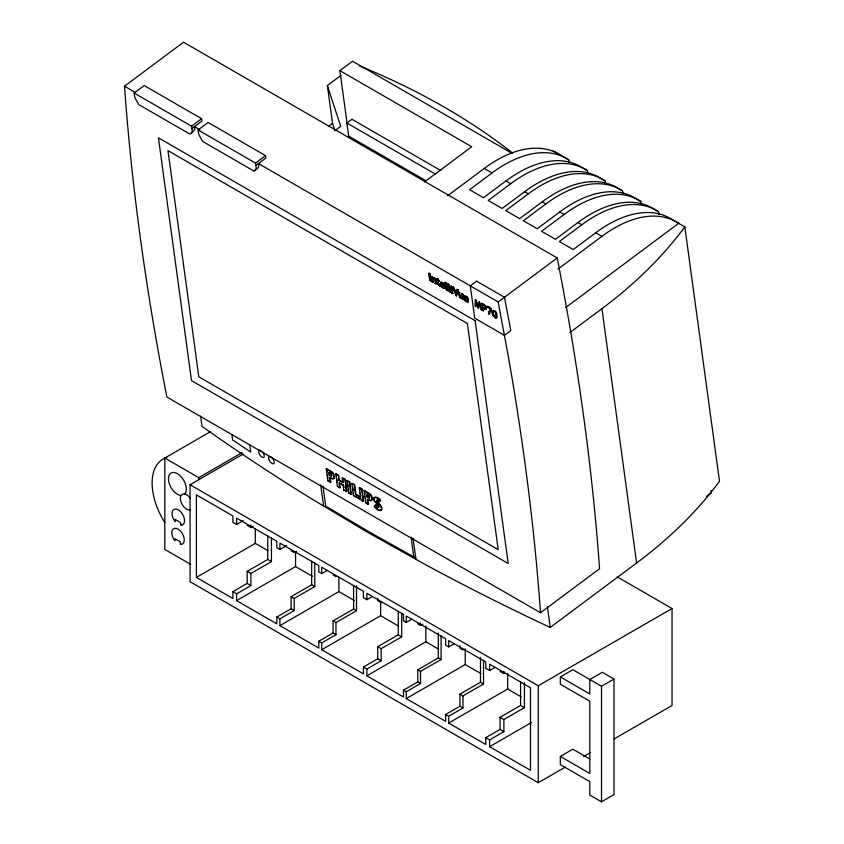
<?xml version="1.0" encoding="UTF-8"?>
<svg xmlns="http://www.w3.org/2000/svg" width="844" height="844" viewBox="0 0 844 844"><rect width="100%" height="100%" fill="white"/><g stroke="black" fill="none" stroke-linecap="round" stroke-linejoin="round"><path stroke-width="1.27" d="M496.968 316.859L496.747 314.316M492.738 314.612C489.837 308.756 496.683 309.315 496.726 314.337M492.274 311.774L492.295 311.151M478.189 306.161L479.023 301.603L481.892 310.117L480.953 309.611L479.497 304.325L478.358 308.208L476.143 302.395L475.953 306.72L475.035 306.193L475.362 299.493L478.21 306.14L475.794 299.747M331.587 475.805L330.964 473.832L328.938 472.323L329.36 475.436L331.323 476.132L331.776 474.254M369.493 497.686L368.86 495.713L366.834 494.204L367.267 497.316L369.229 498.013L369.672 496.145M441.306 283.331L442.773 283.911L443.691 285.557L441.074 283.584L442.583 283.215L443.912 284.734M441.011 284.017L441.444 283.299M464.896 296.951L466.373 297.531L467.281 299.177L464.664 297.204L466.173 296.835L467.502 298.354M464.601 297.637L465.033 296.919M496.989 316.838L496.705 317.84M381.404 509.744C382.944 506.484 371.771 497.063 378.893 501.811L380.56 500.629C378.935 495.839 370.769 496.093 374.641 501.779C378.186 503.71 380.359 510.894 375.591 505.123L375.96 504.839C376.245 506.02 379.652 508.837 379.083 506.126M452.447 287.044L456.33 295.833L458.123 289.84L456.783 289.555L455.855 293.765L453.45 287.625L452.447 287.044L453.819 287.35L456.224 293.49M456.456 292.435L457.153 289.281M456.33 295.833L458.123 289.84M490.512 311.088L489.446 314.517L488.381 313.905L489.172 311.415M333.96 478.305L333.338 474.233A4.505 2.194 53.3 0 0 331.608 472.07L326.217 468.726L331.987 471.796A4.505 2.194 53.3 0 1 333.707 473.948L334.551 477.271L333.464 478.78A6.235 3.038 53.3 0 1 331.122 478.411L329.688 477.62L331.492 478.137A6.235 3.038 53.3 0 0 333.844 478.506M495.766 317.101C497.897 312.396 490.849 307.163 493.919 315.677M490.491 311.109C493.993 308.904 486.06 304.241 486.914 307.047L490.248 308.946L489.151 311.436M440.737 282.455L440.874 285.029M464.327 296.075C461.953 299.894 471.627 303.618 466.204 300.242A1.91 0.928 53.3 0 1 465.455 299.272L465.044 298.006L465.086 299.546A1.91 0.928 53.3 0 0 465.835 300.517L467.977 300.939M490.976 310.033L491.419 309.094M381.119 510.187L381.773 509.459C383.577 505.524 374.725 501.779 377.405 499.764M432.371 277.803L434.913 279.047L436.327 283.7C436.601 281.843 435.314 275.977 432.371 277.803L431.421 276.642L432.74 277.528M184.688 493.993L185.121 493.592A12.639 7.29 60 0 0 179.698 475.341A12.639 7.29 60 0 0 168.452 478.812A12.639 7.29 60 0 0 179.698 495.27L181.112 495.407M462.301 298.533L463.63 299.462L462.67 298.259L461.795 298.755L460.265 297.985A1.878 0.918 53.3 0 1 459.484 296.951L458.63 292.351L459.864 292.573C458.45 296.17 464.58 301.487 462.069 293.849L461.7 294.123C464.2 301.762 458.081 296.444 459.495 292.847L458.63 292.351M462.67 298.259L460.634 297.71A1.878 0.918 53.3 0 1 459.853 296.677L459.009 292.077M441.001 282.223C438.542 284.185 442.193 289.334 444.83 288.173L442.615 286.622A1.91 0.928 53.3 0 1 441.866 285.652L441.539 284.818M381.488 509.903C378.713 512.129 375.759 508.204 374.24 506.189L375.96 504.839M435.061 280.229C434.354 276.737 431.094 277.518 433.352 281.98L432.983 282.255C430.493 274.363 436.401 280.008 435.093 283.478L435.947 283.974M124.501 86.225L183.538 42.2L557.198 257.937A2900.965 1415.567 53.3 0 1 599.556 568.74L540.519 612.765L166.859 397.028A2900.965 1415.567 53.3 0 1 124.501 86.225L134.977 92.281M134.154 93.04L144.176 85.56L201.589 118.709L201.916 121.093L191.894 128.573A8.757 4.273 53.3 0 1 192.221 131.231L191.504 133.141L189.837 134.048L138.701 104.529L135.188 98.263A11.594 5.655 53.3 0 1 134.47 95.425L134.154 93.04L191.567 126.189L191.894 128.573M191.567 126.189L201.589 118.709M190.702 133.405L192.432 132.107M198.414 132.339L198.087 129.955L208.109 122.475L265.522 155.623L265.849 158.007L255.827 165.487A8.757 4.273 53.3 0 1 256.154 168.146L255.447 170.055L253.77 170.963L202.634 141.444L199.121 135.177A11.594 5.655 53.3 0 1 198.414 132.339M347.106 123.509L339.9 70.643L352.528 61.232L511.96 153.281M334.952 130.736L332.525 123.308L327.377 85.55L341.05 75.359M255.827 165.487L255.5 163.103L265.522 155.623M253.77 170.963L257.705 168.441L258.76 166.215A8.757 4.273 53.3 0 0 258.422 163.546L498.171 301.962L508.141 355.398A2900.965 1415.567 53.3 0 1 540.519 612.765M328.327 126.452L332.525 123.308M335.458 130.261L340.702 126.357L327.377 85.55M426.157 180.869L348.699 136.148L346.916 123.034L351.959 119.278L440.8 170.572M424.384 182.051L471.722 146.75L339.9 70.643M447.605 195.776L484.277 168.42A123.551 71.329 -60 0 1 561.007 155.423M569.151 162.523L568.803 159.917A123.551 71.329 -60 0 0 492.073 172.925L469.57 189.7L483.454 197.718L505.957 180.932A123.551 71.329 -60 0 1 582.676 167.935L587.466 170.699L587.825 173.305M587.466 170.699A123.551 71.329 -60 0 0 510.747 183.697L488.243 200.482L502.127 208.489L524.62 191.715A123.551 71.329 -60 0 1 601.35 178.717L605.032 180.838L605.38 183.433M605.032 180.838A123.551 71.329 -60 0 0 528.302 193.835L505.799 210.62L519.682 218.628L542.186 201.853A123.551 71.329 -60 0 1 618.905 188.856L622.587 190.976L622.935 193.571M428.826 273.414L430.092 273.656L430.683 280.925L429.775 280.408L428.826 273.414L429.723 273.931L430.683 280.925M429.775 280.408L429.195 273.129M432.983 282.255L432.117 281.759L431.801 276.368M438.11 280.672L438.574 283.795L440.135 285.124L439.998 286.264L437.456 284.048L436.316 280.134L436.633 278.668L437.814 278.541L439.429 281.442L437.73 280.947L439.429 281.442M436.316 280.134L436.591 279.142M436.633 278.668L437.814 278.541M436.875 280.451L436.686 279.849M439.059 281.717L438.004 279.955M435.093 283.478L436.327 283.7M622.587 190.976A123.551 71.329 -60 0 0 545.857 203.974L523.364 220.748L537.248 228.766L559.741 211.992A123.551 71.329 -60 0 1 636.471 198.984L640.807 201.494L641.166 204.1M440.135 285.124L439.112 285.177L438.785 284.249M444.957 282.529L446.181 282.74L447.985 290.515L446.571 289.988A1.593 0.781 53.3 0 1 445.938 289.028L444.957 282.529L445.811 283.025L447.615 290.8M447.679 284.101L448.902 284.312L450.707 292.087L449.293 291.57A1.593 0.781 53.3 0 1 448.66 290.6L447.679 284.101L448.533 284.597L450.337 292.372M444.387 287.319L442.245 286.897A1.91 0.928 53.3 0 1 441.496 285.926L441.085 284.66L444.936 286.39A3.281 1.604 53.3 0 0 444.661 284.913L444.44 284.439A2.669 1.298 53.3 0 0 443.385 283.109L441.634 282.118L440.621 282.497M450.369 287.582L452.268 288.184L452.584 293.575L451.73 293.09L450.369 287.582L451.888 288.458L452.584 293.575M450.474 288.353L450.738 287.308M451.139 288.732L450.844 288.068M451.73 293.09L451.508 288.458M640.807 201.494A123.551 71.329 -60 0 0 564.087 214.492L541.584 231.277L555.468 239.285L577.971 222.51A123.551 71.329 -60 0 1 654.691 209.512L658.573 211.749L658.921 214.344M455.876 295.569L456.699 295.548M463.25 299.736L462.934 294.345L462.069 293.849M464.675 298.28L468.526 300.01A3.281 1.604 53.3 0 0 468.251 298.533L468.03 298.059A2.669 1.298 53.3 0 0 466.975 296.729C461.668 292.847 464.211 303.872 468.42 301.804M658.573 211.749A123.551 71.329 -60 0 0 581.843 224.747L559.34 241.532L573.224 249.539L595.727 232.765A123.551 71.329 -60 0 1 672.446 219.767L684.832 226.909L719.499 481.28A470.688 308.134 -7.8 0 1 636.608 563.032L550.235 627.451A2725.624 1784.311 -7.8 0 1 427.307 565.649L368.343 532.743L311.098 498.551A2725.624 1784.311 -7.8 0 1 202.043 426.42L200.64 416.176M479.455 301.857L481.871 310.138M478.358 308.208L476.143 302.395M498.171 301.962L557.198 257.937M557.905 269.162L601.92 236.341A123.551 71.329 -60 0 1 678.639 223.333L565.691 307.575M329.36 475.436L329.308 472.039M339.51 482.673L339.794 487.8L337.315 486.366L336.028 473.906L338.507 475.33L339.151 480.036L343.223 482.388M327.873 480.911L330.711 482.061L327.873 480.911L326.217 468.726M339.794 487.8L339.14 482.958L343.213 485.311L343.877 490.153L346.726 491.303L345.059 479.118L342.21 477.968L342.854 482.662L338.782 480.31L338.507 475.33M346.356 491.588L345.059 479.118M346.958 480.7L349.806 481.861L351.093 494.32L348.614 492.885L346.958 480.7L349.437 482.135L351.093 494.32M343.213 485.311L340.533 483.264M351.79 483.496L354.628 484.635L355.925 494.204L359.322 496.156L359.681 498.783L353.457 495.681L351.79 483.496L354.248 484.92L355.556 494.478L358.943 496.43L359.301 499.057M343.877 490.153L346.726 491.303M348.614 492.885L348.488 488.961M359.27 487.811L362.129 488.971L363.416 501.431L360.937 500.007L359.27 487.811L361.749 489.246L363.416 501.431M569.816 332.62L601.941 308.661A470.688 308.134 -7.8 0 0 684.832 226.909M353.457 495.681L353.488 492.97M368.237 504.216L365.768 502.792L364.112 490.607L369.883 493.677A4.505 2.194 53.3 0 1 371.603 495.829L372.436 498.192L371.74 500.386A6.235 3.038 53.3 0 1 369.398 500.017L367.594 499.5L368.237 504.216L367.963 499.226M367.267 497.316L367.203 493.919M365.768 502.792L368.606 503.942M378.893 501.811L378.144 500.355M380.56 500.629L375.39 497.2L374.124 497.749L374.251 499.838M374.24 506.189L378.386 509.734M706.407 496.515L711.323 492.854L711.017 490.628M190.828 564.446L164.802 549.423L164.802 458.049L210.43 431.706M164.802 458.049L198.751 477.651L242.091 452.627M565.469 767.017L538.261 782.726L190.069 581.695L190.069 484.73L243.104 454.104M271.441 537.976L271.441 561.587L250.89 573.456L250.89 585.557L247.186 583.426L232.902 591.676L232.902 598.491L196.388 577.412L196.388 494.879L232.902 515.969L232.902 522.352L236.594 524.493L243.199 520.685M247.186 525.401L250.89 527.542L253.179 526.223M196.388 577.412L255.342 543.367L267.896 550.615M236.594 524.493L236.594 518.1L276.811 541.321L276.811 547.714L279.913 549.497L286.506 545.688M247.186 583.426L247.186 571.314L267.738 559.456L271.441 561.587M296.487 551.227L294.208 552.546L291.106 550.752M232.902 591.676L236.594 593.807L250.89 585.557M236.594 593.807L236.594 600.622L295.558 566.588L312.322 576.262M279.913 549.497L279.913 543.103L318.779 565.543L318.779 571.937L321.68 573.614L327.177 570.438M236.594 600.622L276.811 623.843L276.811 617.027L291.106 608.777L291.106 596.666L311.658 584.808L314.749 586.591L314.749 562.98M291.106 596.666L294.208 598.459L314.749 586.591M276.811 617.027L279.913 618.821L294.208 610.571L294.208 598.459M279.913 618.821L279.913 625.636L338.877 591.591L354.417 600.569M321.68 573.614L321.68 567.221L363.437 591.338L363.437 597.721L366.866 599.704L372.362 596.529M279.913 625.636L318.779 648.076L318.779 641.261L333.074 633L333.074 620.899L353.615 609.03L356.516 610.708L356.516 585.789M333.074 620.899L335.975 622.566L356.516 610.708M318.779 641.261L321.68 642.928L335.975 634.677L335.975 622.566M321.68 642.928L321.68 649.743L380.633 615.709L398.695 626.132M366.866 599.704L366.866 593.311L403.485 614.453L403.485 620.836L406.249 622.439L411.745 619.264M321.68 649.743L363.437 673.86L363.437 667.045L377.732 658.795L377.732 646.683L398.284 634.825L401.712 636.798L401.712 613.187M417.78 623.885L420.544 625.488L422.823 624.17M377.732 646.683L381.161 648.667L401.712 636.798M363.437 667.045L366.866 669.018L381.161 660.768L381.161 648.667M366.866 669.018L366.866 675.833L425.83 641.799L438.036 648.846M406.249 622.439L406.249 616.046L445.632 638.781L445.632 645.175L448.681 646.937L454.177 643.761M366.866 675.833L403.485 696.975L403.485 690.16L417.78 681.91L417.78 669.798L438.321 657.94L441.096 659.533L441.096 635.922M417.78 669.798L420.544 671.402L441.096 659.533M403.485 690.16L406.249 691.764L420.544 683.503L420.544 671.402M406.249 691.764L406.249 698.579L465.213 664.534L480.964 673.628M448.681 646.937L448.681 640.543L485.754 661.949L485.754 668.332L489.594 670.558L495.09 667.382M406.249 698.579L445.632 721.314L445.632 714.499L459.927 706.249L459.927 694.137L480.479 682.279L483.528 684.03L483.528 660.419M459.927 694.137L462.976 695.899L483.528 684.03M445.632 714.499L448.681 716.261L462.976 708L462.976 695.899M448.681 716.261L448.681 723.076L507.645 689.031L521.128 696.817M190.069 484.73L538.261 685.761L672.046 608.524L672.046 705.489L614.221 738.869M560.332 756.424L589.808 773.442L589.808 701.237L560.332 684.22L560.332 676.93L572.833 669.703L601.508 686.267L614.021 679.04L614.021 794.584L601.508 801.8L589.808 795.048L589.808 781.628L560.332 764.611L560.332 756.424L572.833 749.208L589.84 759.02M448.681 723.076L485.754 744.471L485.754 737.656L500.049 729.406L500.049 717.294L520.59 705.436L524.43 707.652L524.43 682.733M500.049 717.294L503.889 719.521L524.43 707.652M485.754 737.656L489.594 739.871L503.889 731.621L503.889 719.521M489.594 739.871L489.594 746.687L531.541 722.475M583.615 756.54L590.41 752.616M192.928 131.98L194.816 129.301A8.757 4.273 53.3 0 0 194.489 126.632L199.922 129.776M495.787 317.091L495.555 317.186A1.635 0.802 53.3 0 1 494.658 316.774L493.94 315.667M464.221 296.117L466.605 297.014A2.669 1.298 53.3 0 1 467.66 298.343L467.882 298.808A3.281 1.604 53.3 0 1 468.156 300.295M496.462 318.093L495.143 317.903M381.045 510.209L379.156 510.124M444.83 288.173L444.271 288.194M331.703 475.858L329.73 475.161M369.598 497.738L367.636 497.042M484.794 308.197L485.258 306.963A1.456 0.717 53.3 0 0 484.72 306.003L482.705 304.6L483.084 307.353L484.498 308.134M440.927 282.392L443.016 283.394A2.669 1.298 53.3 0 1 444.06 284.723L444.292 285.188A3.281 1.604 53.3 0 1 444.566 286.665M485.089 309.252L485.543 309.315A2.595 1.266 53.3 0 0 486.292 308.767M484.551 309.062L485.11 309.242M440.368 285.989L437.983 284.111L437.245 280.176M443.754 288.026L441.159 285.61M484.572 309.041C481.534 306.098 485.216 312.85 482.631 310.581L481.639 303.123L483.675 304.273M415.744 557.979L368.142 531.319L325.7 506.115L322.988 486.292M367.594 499.5L369.028 500.292A6.235 3.038 53.3 0 0 371.371 500.661L372.067 498.477L371.233 496.114A4.505 2.194 53.3 0 0 369.514 493.951L364.112 490.607M553.21 150.918L568.803 159.917M484.277 168.42L492.073 172.925M505.957 180.932L510.747 183.697M524.62 191.715L528.302 193.835M542.186 201.853L545.857 203.974M559.741 211.992L564.087 214.492M577.971 222.51L581.843 224.747M595.727 232.765L601.92 236.341M346.916 123.034L435.757 174.328M198.087 129.955L255.5 163.103M456.783 289.555L457.754 290.114M436.221 279.417L436.781 279.733M461.7 294.123L462.554 294.619M441.38 283.732L443.163 284.766M464.981 297.362L466.764 298.386M441.454 284.386L444.936 286.39M465.044 298.006L468.526 300.01M430.145 280.134L431.052 280.651M432.497 281.485L433.352 281.98M452.099 292.805L452.964 293.301M617.249 576.885L672.046 608.524M335.659 474.18L338.138 475.615M342.21 477.968L344.69 479.392M338.518 486.566L340.174 487.526M348.983 492.611L351.463 494.046M354.796 495.966L359.681 498.783M362.129 500.207L363.785 501.157M614.021 679.04L602.31 672.288L589.808 679.504L589.808 693.947L560.332 676.93M333.074 574.986L335.975 576.652M381.161 602.743L377.732 600.77L377.732 598.259M462.976 649.986L459.927 648.224L459.927 645.713M500.049 671.381L503.889 673.607L503.889 671.096M247.186 571.314L250.89 573.456M291.106 608.777L294.208 610.571M333.074 633L335.975 634.677M377.732 658.795L381.161 660.768M417.78 681.91L420.544 683.503M459.927 706.249L462.976 708M500.049 729.406L503.889 731.621M489.594 746.687L530.496 770.308L530.496 687.786L489.594 664.165L489.594 670.558M447.985 290.515L446.94 289.714A1.593 0.781 53.3 0 1 446.476 289.091M450.707 292.087L449.662 291.286A1.593 0.781 53.3 0 1 449.029 290.325L448.913 289.967M495.164 317.882L493.033 315.403M367.752 494.204L369.229 495.428M329.856 472.323L331.333 473.547M483.654 304.294L484.857 305.212M484.836 305.222L485.321 305.697A2.332 1.139 53.3 0 1 486.197 307.227L486.281 307.786M378.671 505.482L374.578 500.682M467.608 301.213L468.051 302.078M444.007 287.593L444.461 288.458M438.405 284.523L437.73 280.947M452.817 286.77L456.245 295.284M496.251 312.702L496.515 313.462M492.759 314.59L493.012 315.424M493.751 315.15L493.318 313.166M439.766 285.399L439.998 286.264M446.191 288.395L445.326 282.244M492.337 312.512L492.527 313.63M601.941 308.661L636.608 563.032M547.439 606.952L550.235 627.451M462.934 294.345L463.63 299.462M448.048 283.816L448.681 288.437M437.445 278.815L437.635 280.229M437.002 278.393L437.15 279.459M431.421 276.642L432.117 281.759M413.043 538.155L415.934 559.414M411.091 537.09L413.792 556.913M364.481 490.332L364.977 493.983M365.315 496.42L365.811 500.081M359.649 487.537L359.977 489.974M360.314 492.411L360.81 496.072M352.665 486.872L353.161 490.533M347.327 480.426L348.161 486.513M342.58 477.683L343.065 481.207M343.582 485.026L343.919 487.452M336.028 473.906L336.366 476.343M336.693 478.78L337.189 482.43M330.067 477.345L330.711 482.061M329.688 477.62L330.331 482.335M326.586 468.452L327.082 472.102M327.409 474.539L327.915 478.2M320.678 484.804L323.59 506.136M249.645 444.44L250.679 452.067L232.596 439.903L231.91 434.818M495.924 314.707L496.04 316.12M486.313 307.765L486.271 308.788A2.595 1.266 53.3 0 1 485.522 309.326M601.508 686.267L601.508 801.8M538.261 685.761L538.261 782.726M520.59 681.825L520.59 705.436M507.645 673.312L507.645 689.031M480.479 657.349L480.479 682.279M465.213 648.814L465.213 664.534M438.321 633.011L438.321 657.94M425.83 626.079L425.83 641.799M420.544 622.977L420.544 625.488M398.284 611.204L398.284 634.825M380.633 602.605L380.633 615.709M353.615 585.419L353.615 609.03M338.877 577.18L338.877 591.591M311.658 561.197L311.658 584.808M295.558 552.176L295.558 566.588M267.738 535.834L267.738 559.456M255.342 528.956L255.342 543.367M250.89 525.031L250.89 527.542M198.751 477.651L198.751 479.719M359.396 65.853A761.794 498.698 -7.8 0 1 512.276 152.796M262.6 452.173A4.241 1.941 55.8 0 1 263.782 457.353A4.241 1.941 55.8 0 1 259.403 454.262A4.241 1.941 55.8 0 1 259.741 450.158M260.406 450.337A4.241 1.941 55.8 0 1 261.134 450.759M190.364 509.86A8.841 5.106 60 0 1 182.747 505.387A8.841 5.106 60 0 1 180.838 495.776L182.832 493.983L185.838 494.32A8.841 5.106 60 0 1 190.449 498.456M164.844 522.552A52.128 30.099 60 0 1 166.838 457.48M450.801 286.369L451.751 287.477L450.801 286.369M451.171 286.084L452.12 287.203L451.171 286.084M476.628 281.168L470.308 285.884L474.708 318.156L504.49 335.353L510.81 330.648L504.48 297.257L476.628 281.168M181.428 525.158L180.669 525.084L180.669 522.658L175.172 519.482L175.172 521.55A8.841 5.106 60 0 1 173.505 509.692A8.841 5.106 60 0 1 183.085 515.22A8.841 5.106 60 0 1 181.428 525.158M181.165 544.401L180.416 544.327L180.416 541.901L174.919 538.725L174.919 540.793A8.841 5.106 60 0 1 173.252 528.935A8.841 5.106 60 0 1 182.832 534.463A8.841 5.106 60 0 1 181.165 544.401M475.098 320.636L158.429 137.804L191.514 380.644L508.193 563.476L475.098 320.636M467.397 323.505L167.977 150.633L198.794 376.783L498.213 549.655L467.397 323.505M268.708 458.988A4.241 1.941 55.8 0 0 273.625 463.736A4.241 1.941 55.8 0 0 271.863 457.68A4.241 1.941 55.8 0 0 268.708 458.988"/></g></svg>
